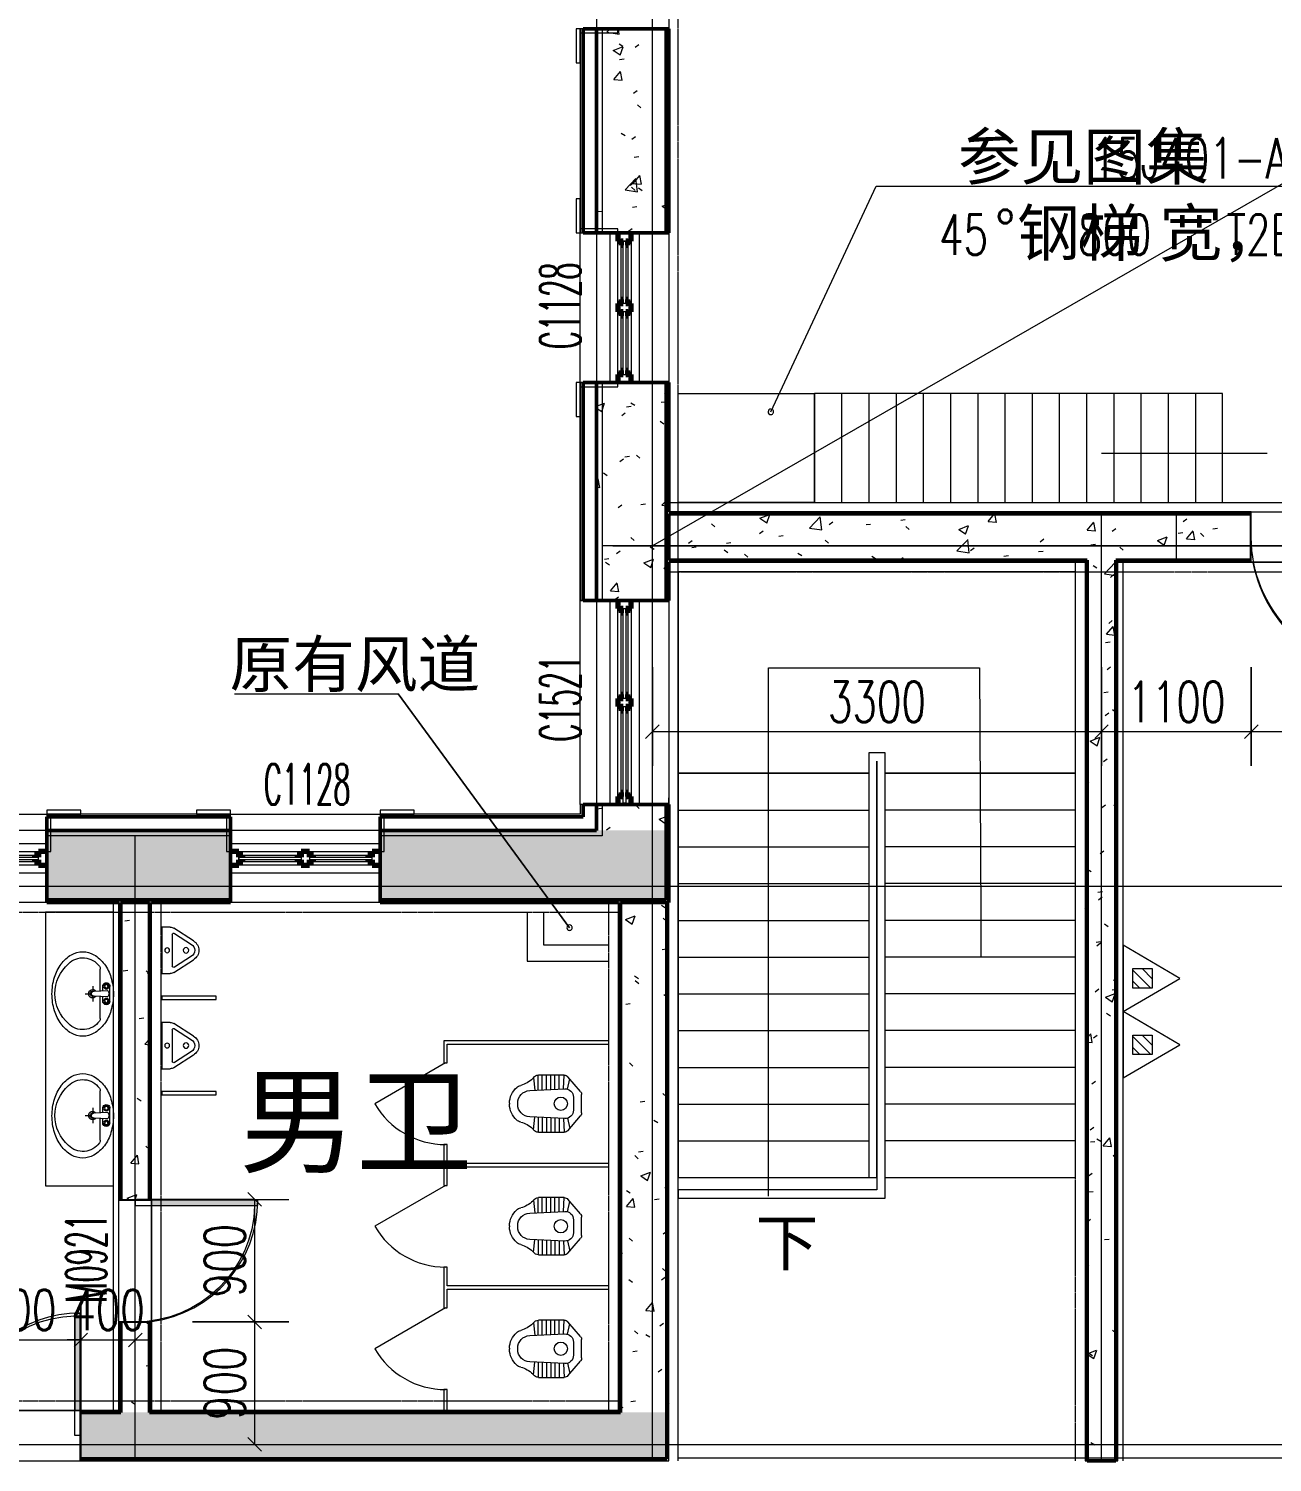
# Model space of a CAD drawing. Header units: millimetres. Extents: x -17321 to 106270, y -22341 to 35329.
# Drawn here: x 69917 to 79055, y 11169 to 21700 of the extents above; entities that cross this region are included whole.
import ezdxf

# ---------------------------------------------------------------- set-up
doc = ezdxf.new("R2010")
doc.units = ezdxf.units.MM
for name, pattern in [('IMPORT-DASHED', [7.5, 5, -2.5]), ('IMPORT-DOTE _2_', [0]), ('IMPORT-线型3', [5000, 3000, -2000]), ('轴网线', [22.24, 12.7, -3.18, 3.18, -3.18])]:
    doc.linetypes.add(name, pattern=pattern)
for name, color, linetype, lineweight in [('A-DETL-GENF', 92, 'Continuous', 9), ('A-DOOR', 31, 'Continuous', 18), ('A-FLOR', 192, 'Continuous', 9), ('A-GENM', 13, 'Continuous', 18), ('A-GLAZ', 151, 'Continuous', 18), ('A-WALL', 113, 'Continuous', 50), ('A-WALL-FNSH', 113, 'Continuous', 50), ('A-WALL-PATT', 111, 'Continuous', 50), ('DIM_LEAD', 3, 'Continuous', 9), ('DIM_SYMB', 3, 'Continuous', 9), ('DOTE', 157, 'IMPORT-DOTE _2_', 9), ('LATRINE', 6, 'Continuous', 9), ('LVTRY', 6, 'Continuous', 9), ('Pkpm_砌筑墙门_虚', 174, 'IMPORT-线型3', 9), ('Pkpm_砖墙', 6, 'Continuous', 9), ('PUB_DIM', 135, 'Continuous', 9), ('PUB_TEXT', 250, 'Continuous', 9), ('S-GRID', 1, 'Continuous', 13), ('STAIR', 33, 'Continuous', 9), ('SURFACE', 11, 'Continuous', 9), ('WALL', 250, 'Continuous', 9), ('WINDOW', 93, 'Continuous', 9), ('WINDOW_TEXT', 250, 'Continuous', 9), ('建筑布置', 127, 'Continuous', 9), ('建筑面层', 213, 'Continuous', 9), ('救生灭火器', 232, 'Continuous', 9), ('烟道', 4, 'Continuous', 9), ('记者站1205_t3_2__3F导出_dwg', 8, 'Continuous', 9)]:
    doc.layers.add(name, color=color, linetype=linetype, lineweight=lineweight)
doc.styles.add('Arial_2', font='arial.ttf', dxfattribs={"height": 629.266735})
doc.styles.add('Simplex', font='simplex_.ttf', dxfattribs={"width": 0.494118, "height": 297.5})
doc.styles.add('Simplex_2', font='simplex_.ttf', dxfattribs={"width": 0.706, "height": 297.5})
doc.styles.add('Simplex_6', font='simplex_.ttf', dxfattribs={"height": 337.588652})
doc.styles.add('Simplex_7', font='simplex_.ttf', dxfattribs={"width": 0.705882, "height": 297.5})
pattern_1 = [(0, (0, 0), (812.8, 203.2), [33.528, -576.072, 33.528, -576.072, -3251.2]), (0, (0, 0), (812.8, 203.2), [-1219.2, 33.528, -1185.672, 33.528, -576.072, -1422.4]), (0, (0, 0), (812.8, 203.2), [-3048, 33.528, -372.872, 33.528, -982.472]), (120, (304.8, 101.6), (-582.37636, 602.30545), [33.528, -576.072, 33.528, -576.072, -3251.2]), (120, (304.8, 101.6), (-582.37636, 602.30545), [-1219.2, 33.528, -1185.672, 33.528, -576.072, -1422.4]), (120, (304.8, 101.6), (-582.37636, 602.30545), [-3048, 33.528, -372.872, 33.528, -982.472]), (240, (406.4, 508), (-230.42364, -805.50545), [33.528, -576.072, 33.528, -576.072, -3251.2]), (240, (406.4, 508), (-230.42364, -805.50545), [-1219.2, 33.528, -1185.672, 33.528, -576.072, -1422.4]), (240, (406.4, 508), (-230.42364, -805.50545), [-3048, 33.528, -372.872, 33.528, -982.472])]
pattern_2 = [(50, (0, 0), (728.7365, -63.756), [76.2, -838.2]), (355, (0, 0), (-140.9716, 764.2276), [60.96, -670.56]), (100.451, (60.7, -5.3), (587.77, 700.467), [64.76, -712.36]), (46.184, (0, 203.2), (1084.316, -168.171), [114.3, -1257.3]), (96.636, (90.4, 189.2), (949.61, 989.71), [97.14, -1068.54]), (351.184, (0, 203.2), (949.62, 989.701), [91.44, -1005.84]), (21, (101.6, 152.4), (606.458, -409.0606), [76.2, -838.2]), (326, (101.6, 152.4), (247.2083, 736.753), [60.96, -670.56]), (71.451, (152.14, 118.3), (853.668, 327.6855), [64.76, -712.36]), (37.5, (0, 0), (12.3547, 338.2201), [33.528, -628.904, 33.528, -647.192, -673.1]), (37.5, (0, 0), (12.3547, 338.2201), [-1343.152, 33.528, -639.572]), (7.5, (0, 0), (267.2789, 400.7221), [33.528, -354.584, 33.528, -613.664, -256.54]), (7.5, (0, 0), (267.2789, 400.7221), [-1035.304, 33.528, -223.012]), (327.5, (-226.57, 0), (542.3633, -22.91534), [33.528, -220.472, 33.528, -758.952, -1051.56]), (327.5, (-226.57, 0), (542.3633, -22.91534), [-1046.48, 33.528, -1018.032]), (317.5, (-328.17, 0), (592.517, 101.707), [33.528, -296.672, 33.528, -492.76, -746.76]), (317.5, (-328.17, 0), (592.517, 101.707), [-856.488, 33.528, -713.232])]

# ---------------------------------------------------------------- blocks, each defined once
blk = doc.blocks.new('单扇木门 - M0921-1248984-建模-三层平面图')
at = {"layer": 'A-DOOR'}
blk.add_hatch(color=256, dxfattribs=at).paths.add_polyline_path([(450, 185), (450, 900), (410, 900), (410, 185)], flags=0)
at = {"layer": 'A-DETL-GENF'}
for p, q in [((410, 900), (410, 185)), ((450, 900), (410, 900)), ((450, 185), (450, 900))]:
    blk.add_line(p, q, dxfattribs=at)
at = {"layer": 'A-DOOR'}
for p, q in [((410, 185), (410, 900)), ((410, 900), (450, 900)), ((450, 900), (450, 185)), ((450, 185), (-450, 185)), ((-450, 185), (-450, -185)), ((-450, 185), (450, 185)), ((450, -185), (450, 185)), ((-450, -185), (450, -185)), ((-450, -185), (450, -185))]:
    blk.add_line(p, q, dxfattribs=at)
at = {"layer": 'A-DOOR', "lineweight": 9}
blk.add_arc((450, 0), 900, 90, 168.1069, dxfattribs=at)
blk = doc.blocks.new('单扇木门 - M0921-1248688-建模-三层平面图')
at = {"layer": 'A-DOOR'}
blk.add_hatch(color=256, dxfattribs=at).paths.add_polyline_path([(450, -900), (450, -120), (410, -120), (410, -900)], flags=0)
at = {"layer": 'A-DETL-GENF'}
for p, q in [((410, -120), (410, -900)), ((450, -900), (450, -120)), ((410, -900), (450, -900))]:
    blk.add_line(p, q, dxfattribs=at)
at = {"layer": 'A-DOOR'}
for p, q in [((-450, 120), (450, 120)), ((-450, -120), (-450, 120)), ((-450, 120), (450, 120)), ((450, 120), (450, -120)), ((450, -120), (-450, -120)), ((-450, -120), (450, -120)), ((410, -120), (410, -900)), ((450, -900), (450, -120)), ((410, -900), (450, -900))]:
    blk.add_line(p, q, dxfattribs=at)
at = {"layer": 'A-DOOR', "lineweight": 9}
blk.add_arc((450, 0), 900, 187.6655, 270, dxfattribs=at)
blk = doc.blocks.new('单扇木门 - M1021-1247702-建模-三层平面图')
at = {"layer": 'A-DOOR'}
blk.add_hatch(color=256, dxfattribs=at).paths.add_polyline_path([(500, -185), (460, -185), (460, -1000), (500, -1000)], flags=0)
at = {"layer": 'A-DETL-GENF'}
for p, q in [((460, -185), (460, -1000)), ((500, -1000), (500, -185)), ((460, -1000), (500, -1000))]:
    blk.add_line(p, q, dxfattribs=at)
at = {"layer": 'A-DOOR'}
for p, q in [((-500, 185), (500, 185)), ((-500, -185), (-500, 185)), ((-500, 185), (500, 185)), ((500, 185), (500, -185)), ((500, -185), (-500, -185)), ((-500, -185), (500, -185)), ((460, -185), (460, -1000)), ((500, -1000), (500, -185)), ((460, -1000), (500, -1000))]:
    blk.add_line(p, q, dxfattribs=at)
at = {"layer": 'A-DOOR', "lineweight": 9}
blk.add_arc((500, 0), 1000, 190.6845, 270, dxfattribs=at)
blk = doc.blocks.new('C1128 - C1128-1314676-建模-三层平面图')
at = {"layer": 'A-GLAZ', "lineweight": 70}
for p, q in [((-490, 50), (-550, 50)), ((-490, 10), (-490, 50)), ((-460, 25), (-490, 25)), ((-490, 25), (-490, 10)), ((-460, 10), (-460, 25)), ((-30, 25), (-60, 25)), ((-60, 25), (-60, 10)), ((30, 50), (-30, 50)), ((-30, 50), (-30, 10)), ((-30, 10), (-30, 25)), ((30, 10), (30, 50)), ((60, 25), (30, 25)), ((30, 25), (30, 10)), ((60, 10), (60, 25)), ((490, 25), (460, 25)), ((460, 25), (460, 10)), ((550, 50), (490, 50)), ((490, 50), (490, 10)), ((490, 10), (490, 25)), ((-550, -50), (-490, -50)), ((-490, -50), (-490, -10)), ((-490, -10), (-490, -25)), ((-490, -25), (-460, -25)), ((-460, -25), (-460, -10)), ((-60, -10), (-60, -25)), ((-60, -25), (-30, -25)), ((-30, -10), (-30, -50)), ((-30, -25), (-30, -10)), ((-30, -50), (30, -50)), ((30, -50), (30, -10)), ((30, -10), (30, -25)), ((30, -25), (60, -25)), ((60, -25), (60, -10)), ((460, -10), (460, -25)), ((460, -25), (490, -25)), ((490, -10), (490, -50)), ((490, -25), (490, -10)), ((490, -50), (550, -50))]:
    blk.add_line(p, q, dxfattribs=at)
at = {"layer": 'A-GLAZ'}
for p, q in [((-490, 50), (-30, 50)), ((-490, 10), (-490, -10)), ((-490, 10), (-30, 10)), ((-490, 10), (-490, -10)), ((-460, 25), (-60, 25)), ((-30, -10), (-30, 10)), ((30, 50), (490, 50)), ((30, 10), (490, 10)), ((30, -10), (30, 10)), ((60, 25), (460, 25)), ((490, -10), (490, 10)), ((490, 10), (490, -10)), ((-30, -10), (-490, -10)), ((-30, -50), (-490, -50)), ((-60, -25), (-460, -25)), ((490, -10), (30, -10)), ((490, -50), (30, -50)), ((460, -25), (60, -25))]:
    blk.add_line(p, q, dxfattribs=at)
blk = doc.blocks.new('C1521 - C1521-1306403-建模-三层平面图')
at = {"layer": 'A-GLAZ', "lineweight": 70}
for p, q in [((-690, 50), (-750, 50)), ((-690, 10), (-690, 50)), ((-660, 25), (-690, 25)), ((-690, 25), (-690, 10)), ((-660, 10), (-660, 25)), ((-30, 25), (-60, 25)), ((-60, 25), (-60, 10)), ((30, 50), (-30, 50)), ((-30, 50), (-30, 10)), ((-30, 10), (-30, 25)), ((30, 10), (30, 50)), ((60, 25), (30, 25)), ((30, 25), (30, 10)), ((60, 10), (60, 25)), ((690, 25), (660, 25)), ((660, 25), (660, 10)), ((750, 50), (690, 50)), ((690, 50), (690, 10)), ((690, 10), (690, 25)), ((-750, -50), (-690, -50)), ((-690, -50), (-690, -10)), ((-690, -10), (-690, -25)), ((-690, -25), (-660, -25)), ((-660, -25), (-660, -10)), ((-60, -10), (-60, -25)), ((-60, -25), (-30, -25)), ((-30, -10), (-30, -50)), ((-30, -25), (-30, -10)), ((-30, -50), (30, -50)), ((30, -50), (30, -10)), ((30, -10), (30, -25)), ((30, -25), (60, -25)), ((60, -25), (60, -10)), ((660, -10), (660, -25)), ((660, -25), (690, -25)), ((690, -10), (690, -50)), ((690, -25), (690, -10)), ((690, -50), (750, -50))]:
    blk.add_line(p, q, dxfattribs=at)
at = {"layer": 'A-GLAZ'}
for p, q in [((-690, 50), (-30, 50)), ((-690, 10), (-30, 10)), ((-690, -10), (-690, 10)), ((-660, 25), (-60, 25)), ((-30, 10), (-30, -10)), ((30, 50), (690, 50)), ((30, 10), (740, 10)), ((30, -10), (30, 10)), ((60, 25), (660, 25)), ((740, 10), (740, -10)), ((-30, -10), (-690, -10)), ((-30, -50), (-690, -50)), ((-60, -25), (-660, -25)), ((740, -10), (30, -10)), ((690, -50), (30, -50)), ((660, -25), (60, -25))]:
    blk.add_line(p, q, dxfattribs=at)
blk = doc.blocks.new('窗套 - 窗套-1435561-建模-三层平面图')
at = {"layer": 'A-GENM'}
for p, q in [((-550, 30), (-800, 30)), ((-800, 30), (-800, 0)), ((-800, 0), (-550, 0)), ((-550, 0), (-580, 0)), ((-580, 0), (-580, -275)), ((-550, 0), (-550, 30)), ((-550, -275), (-550, 0)), ((800, 30), (550, 30)), ((550, 30), (550, 0)), ((580, 0), (550, 0)), ((550, 0), (550, -275)), ((580, -275), (580, 0)), ((800, 0), (800, 30)), ((550, 0), (800, 0)), ((-580, -275), (-550, -275)), ((550, -275), (580, -275))]:
    blk.add_line(p, q, dxfattribs=at)
blk = doc.blocks.new('记者站1205_t3_2__3F导出_dwg__ArchTick-1307848-建模-三层平面图')
at = {"layer": 'WINDOW'}
blk.add_line((-0.5, -0.5), (0.5, 0.5), dxfattribs=at)
blk = doc.blocks.new('记者站1205_t3_2__3F导出_dwg__ArchTick-1307847-建模-三层平面图')
at = {"layer": 'PUB_DIM'}
blk.add_line((-0.5, -0.5), (0.5, 0.5), dxfattribs=at)
blk = doc.blocks.new('记者站1205_t3_2__3F导出_dwg_$TCHSYS$WIN2D-1307860-建模-三层平面图')
at = {"layer": 'WINDOW'}
for p, q in [((2643173, 449564), (2643173, 448064)), ((2643390, 449564), (2643390, 448064))]:
    blk.add_line(p, q, dxfattribs=at)
at = {"layer": 'WINDOW', "flags": 128}
blk.add_lwpolyline([(2642957, 449564), (2643607, 449564), (2643607, 448064), (2642957, 448064)], close=True, dxfattribs=at)
blk = doc.blocks.new('记者站1205_t3_2__3F导出_dwg_$TCHSYS$WIN2D-1307889-建模-三层平面图')
at = {"layer": 'WINDOW'}
for p, q in [((2643173, 452264), (2643173, 451164)), ((2643390, 452264), (2643390, 451164))]:
    blk.add_line(p, q, dxfattribs=at)
at = {"layer": 'WINDOW', "flags": 128}
blk.add_lwpolyline([(2642957, 452264), (2643607, 452264), (2643607, 451164), (2642957, 451164)], close=True, dxfattribs=at)
blk = doc.blocks.new('记者站1205_t3_2__3F导出_dwg_$DorLib2D$00000001-1307850-建模-三层平面图')
at = {"layer": 'WINDOW', "flags": 128}
blk.add_lwpolyline([(0.5, 0.975), (0.5, 0), (0.45, 0), (0.45, 0.975)], close=True, dxfattribs=at)
at = {"layer": 'WINDOW'}
blk.add_arc((0.475, 0), 0.975, 91.4693, 180, dxfattribs=at)
blk = doc.blocks.new('记者站1205_t3_2__3F导出_dwg_$TCHSYS$WIN2D-1307932-建模-三层平面图')
at = {"layer": 'WINDOW'}
for p, q in [((2641487, 447777), (2640387, 447777)), ((2641487, 447561), (2640387, 447561))]:
    blk.add_line(p, q, dxfattribs=at)
at = {"layer": 'WINDOW', "flags": 128}
blk.add_lwpolyline([(2641487, 447994), (2641487, 447344), (2640387, 447344), (2640387, 447994)], close=True, dxfattribs=at)
blk = doc.blocks.new('记者站1205_t3_2__3F导出_dwg_$DorLib2D$00000001-1307921-建模-三层平面图')
at = {"layer": 'WINDOW', "flags": 128}
blk.add_lwpolyline([(0.5, 0.975), (0.5, 0), (0.45, 0), (0.45, 0.975)], close=True, dxfattribs=at)
at = {"layer": 'WINDOW'}
blk.add_arc((0.475, 0), 0.975, 91.4693, 180, dxfattribs=at)
blk = doc.blocks.new('记者站1205_t3_2__3F导出_dwg_$TCHSYS$WIN2D-1307933-建模-三层平面图')
at = {"layer": 'WINDOW'}
for p, q in [((2639037, 447777), (2637937, 447777)), ((2639037, 447561), (2637937, 447561))]:
    blk.add_line(p, q, dxfattribs=at)
at = {"layer": 'WINDOW', "flags": 128}
blk.add_lwpolyline([(2639037, 447994), (2639037, 447344), (2637937, 447344), (2637937, 447994)], close=True, dxfattribs=at)
blk = doc.blocks.new('记者站1205_t3_2__3F导出_dwg_$TCHSYS$APDOOR2D-1307855-建模-三层平面图')
at = {"layer": 'LATRINE'}
blk.add_line((0.5, 0), (0, 0.866), dxfattribs=at)
blk.add_arc((0.5, 0), 1, 120, 180, dxfattribs=at)
blk = doc.blocks.new('记者站1205_t3_2__3F导出_dwg_df4bv-1307957-建模-三层平面图')
at = {"layer": 'DOTE', "linetype": 'Continuous'}
for p, q in [((2041577, 76934), (2041577, 83904)), ((2044297, 83654), (2037907, 83654)), ((2034477, 76934), (2034477, 81524))]:
    blk.add_line(p, q, dxfattribs=at)
at = {"layer": 'Pkpm_砌筑墙门_虚'}
for p, q in [((2042127, 83904), (2043627, 83904)), ((2042127, 83534), (2043627, 83534)), ((2034357, 77954), (2034357, 78954)), ((2034597, 77954), (2034597, 78954))]:
    blk.add_line(p, q, dxfattribs=at)
at = {"layer": 'Pkpm_砖墙'}
for p, q in [((2034357, 78954), (2034357, 81034)), ((2034597, 78954), (2034597, 81034))]:
    blk.add_line(p, q, dxfattribs=at)
at = {"layer": 'Pkpm_砖墙', "flags": 128}
for points in [[(2038397, 83534), (2041457, 83534), (2041457, 76934), (2041697, 76934), (2041697, 83534), (2042127, 83534), (2042127, 83904), (2041577, 83904), (2038397, 83904)], [(2034077, 76934), (2034477, 76934), (2038397, 76934), (2038397, 81154), (2038397, 81804)], [(2034077, 77304), (2034357, 77304), (2034357, 77954), (2034597, 77954), (2034597, 77304), (2038027, 77304), (2038027, 81034)]]:
    blk.add_lwpolyline(points, dxfattribs=at)
at = {"layer": '烟道', "color": 2, "linetype": 'IMPORT-DASHED'}
for p, q in [((2038467, 76934), (2038467, 92254)), ((2038397, 83974), (2043927, 83974)), ((2041387, 76934), (2041387, 83534)), ((2038397, 83464), (2043927, 83464)), ((2034667, 77304), (2034667, 81034)), ((2037957, 77304), (2037957, 81034)), ((2014697, 80964), (2038027, 80964)), ((2014697, 77374), (2038027, 77374))]:
    blk.add_line(p, q, dxfattribs=at)
at = {"layer": '烟道', "color": 2}
for p, q in [((2041737, 76934), (2041737, 83534)), ((2034317, 77304), (2034317, 81034))]:
    blk.add_line(p, q, dxfattribs=at)
at = {"layer": '烟道', "color": 2, "flags": 128}
blk.add_lwpolyline([(2006477, 85464), (2000567, 85464), (2000567, 81564), (1977687, 81564), (1977687, 92784), (1963367, 92784), (1963367, 67344), (2000567, 67344), (2000567, 65344), (2014987, 65344), (2014987, 67344), (2052187, 67344), (2052187, 92784), (2037867, 92784), (2037867, 81564), (2014987, 81564), (2014987, 85464), (2009077, 85464)], dxfattribs=at)
blk = doc.blocks.new('记者站1205_t3_2__3F导出_dwg_czxcxc-1307950-建模-三层平面图')
at = {"layer": '救生灭火器'}
h = blk.add_hatch(dxfattribs=at)
h.set_pattern_fill('FP_7', color=256, style=0, pattern_type=2)
h.set_pattern_definition([(315, (-27174.362, 19832.806), (-21.04774, -21.04774), [])])
h.paths.add_polyline_path([(-91, -37.5), (-91, -112.5), (-166, -112.5), (-166, -37.5)], flags=0)
h = blk.add_hatch(dxfattribs=at)
h.set_pattern_fill('FP_6', color=256, style=0, pattern_type=2)
h.set_pattern_definition([(315, (-26917.333, 19832.806), (-21.04774, -21.04774), [])])
h.paths.add_polyline_path([(91, -37.5), (166, -37.5), (166, -112.5), (91, -112.5)], flags=0)
at = {"layer": '救生灭火器', "flags": 128}
for points in [[(0, 0), (-128.5, -219.5), (-257, 0)], [(257, 0), (128.5, -219.5), (0, 0)], [(-166, -112.5), (-91, -112.5), (-91, -37.5), (-166, -37.5)], [(91, -112.5), (166, -112.5), (166, -37.5), (91, -37.5)]]:
    blk.add_lwpolyline(points, close=True, dxfattribs=at)
blk = doc.blocks.new('记者站1205_t3_2__3F导出_dwg_$lvtry$00000174-1307958-建模-三层平面图')
at = {"layer": 'LVTRY'}
for p, q in [((-179, -96), (-17, -96)), ((-52, -25), (56, -25)), ((-52, -78), (-20, -78)), ((-22, -44), (-17, -142)), ((21, -142), (26, -44)), ((21, -96), (183, -96)), ((24, -78), (56, -78)), ((-14, -152), (-54, -152)), ((2, -208), (2, -161)), ((58, -152), (18, -152))]:
    blk.add_line(p, q, dxfattribs=at)
for centre, radius in [((-52, -52), 19.4), ((-52, -52), 12.6), ((56, -52), 19.4), ((56, -52), 12.6)]:
    blk.add_circle(centre, radius, dxfattribs=at)
for centre, radius, start, end in [((-75, -265), 246, 125.9862, 150.2994), ((-114, -224), 148, 125.2171, 225.4044), ((-30, -327), 323, 106.7409, 125.9862), ((-179, -131), 35.1, 90, 125.2171), ((0, -426), 426, 90, 106.7409), ((-52, -52), 26.5, 90, 270), ((2, -62), 29.9, 37.4402, 142.5598), ((0, -426), 426, 73.2591, 90), ((56, -52), 26.5, 270, 90), ((30, -327), 323, 54.0138, 73.2591), ((183, -131), 35.1, 54.7829, 90), ((118, -224), 148, 314.5956, 54.7829), ((75, -265), 246, 29.7006, 54.0138), ((-144, -225), 166, 150.2994, 180), ((2, -152), 30.9, 129.8713, 50.1287), ((2, -142), 19.1, 180, 360), ((2, -152), 19.3, 163.9274, 16.0726), ((144, -225), 166, 0, 29.7006), ((-144, -225), 166, 180, 209.7006), ((-75, -186), 246, 209.7006, 234.0138), ((75, -186), 246, 305.9862, 330.2994), ((144, -225), 166, 330.2994, 360), ((-30, -123), 323, 234.0138, 253.2591), ((6, -130), 300, 221.743, 269.243), ((-2, -130), 300, 270.757, 318.257), ((30, -123), 323, 286.7409, 305.9862), ((0, -25), 426, 253.2591, 270), ((0, -25), 426, 270, 286.7409)]:
    blk.add_arc(centre, radius, start, end, dxfattribs=at)
blk = doc.blocks.new('记者站1205_t3_2__3F导出_dwg_$lvtry$00000220-1307959-建模-三层平面图')
at = {"layer": 'LVTRY'}
for p, q in [((-69, -231), (-162, -88)), ((-124, -91), (-43, -216)), ((-116, -76), (116, -76)), ((43, -216), (124, -91)), ((162, -88), (69, -231))]:
    blk.add_line(p, q, dxfattribs=at)
at = {"layer": 'LVTRY', "flags": 128}
blk.add_lwpolyline([(-170, -61), (-170, 0), (170, 0), (170, -61)], dxfattribs=at)
at = {"layer": 'LVTRY'}
for centre, radius in [((0, -38), 17.7), ((0, -177), 20)]:
    blk.add_circle(centre, radius, dxfattribs=at)
for centre, radius, start, end in [((-120, -61), 50, 180, 213.0863), ((-116, -86), 10, 90, 213.0863), ((116, -86), 10, 326.9137, 90), ((120, -61), 50, 326.9137, 0), ((0, -191), 80, 210, 330), ((0, -191), 50, 210, 330)]:
    blk.add_arc(centre, radius, start, end, dxfattribs=at)
blk = doc.blocks.new('记者站1205_t3_2__3F导出_dwg_$lvtry$00000203-1307962-建模-三层平面图')
at = {"layer": 'LVTRY'}
for p, q in [((-198, -101), (-90, -9)), ((-106, -103), (-182, -88)), ((-67, 0), (67, 0)), ((48, -60), (-48, -60)), ((90, -9), (198, -101)), ((106, -103), (182, -88)), ((-210, -318), (-210, -128)), ((-109, -134), (-210, -128)), ((-107, -166), (-210, -166)), ((-106, -197), (-210, -197)), ((-109, -124), (-97, -382)), ((97, -382), (109, -124)), ((106, -197), (210, -197)), ((107, -166), (210, -166)), ((109, -134), (210, -128)), ((210, -128), (210, -318)), ((-104, -227), (-210, -227)), ((-103, -258), (-210, -258)), ((-101, -289), (-210, -289)), ((101, -289), (210, -289)), ((103, -258), (210, -258)), ((104, -227), (210, -227)), ((-100, -320), (-210, -320)), ((-191, -354), (-99, -345)), ((191, -354), (99, -345)), ((100, -320), (210, -320)), ((-4, -470), (4, -470)), ((4, -530), (-4, -530))]:
    blk.add_line(p, q, dxfattribs=at)
for centre, radius, start, end in [((-174, -128), 35.9, 130.7002, 180), ((-48, -121), 61, 90, 182.693), ((-67, -36), 35.9, 90, 130.7002), ((0, -153), 48.6, 360, 180), ((48, -121), 61, 357.307, 90), ((67, -36), 35.9, 49.2998, 90), ((174, -128), 35.9, 0, 49.2998), ((0, -153), 48.6, 180, 360), ((-166, -318), 43.9, 180, 235.8855), ((-215, -391), 43.9, 45.2192, 55.8855), ((-315, -491), 185, 13.4062, 45.2192), ((-4, -377), 92.8, 182.693, 270), ((4, -377), 92.8, 270, 357.307), ((315, -491), 185, 134.7808, 166.5938), ((215, -391), 43.9, 124.1145, 134.7808), ((166, -318), 43.9, 304.1145, 0), ((-68, -432), 68.7, 193.4062, 220.7841), ((-4, -377), 153, 220.7841, 270), ((4, -377), 153, 270, 319.2159), ((68, -432), 68.7, 319.2159, 346.5938)]:
    blk.add_arc(centre, radius, start, end, dxfattribs=at)
blk = doc.blocks.new('记者站1205_t3_2__3F导出_dwg-1307846-建模-三层平面图')
at = {"layer": 'DIM_LEAD', "flags": 128}
for points in [[(2644357, 450949), (2645131, 452606), (2648615, 452606)], [(2640417, 448878), (2641619, 448878), (2642878, 447160), (2641619, 448878)]]:
    blk.add_lwpolyline(points, dxfattribs=at)
at = {"layer": 'DIM_LEAD'}
for centre, start, end in [((2644357, 450949), 64.9797, 244.9797), ((2644357, 450949), 244.9797, 64.9797), ((2642878, 447160), 45, 225), ((2642878, 447160), 225, 45)]:
    blk.add_arc(centre, 20, start, end, dxfattribs=at)
at = {"layer": 'DIM_SYMB', "flags": 128}
for points in [[(2648003, 450644), (2647088, 450644), (2646788, 450644)], [(2644341, 445189), (2644341, 449069), (2645890, 449069), (2645899, 447244), (2645901, 446944)]]:
    blk.add_lwpolyline(points, dxfattribs=at)
at = {"layer": 'DOTE', "linetype": 'Continuous'}
for p, q in [((2643487, 443264), (2643487, 460054)), ((2643197, 449964), (2649507, 449964)), ((2567617, 447464), (2658357, 447464)), ((2567617, 443364), (2658357, 443364))]:
    blk.add_line(p, q, dxfattribs=at)
at = {"layer": 'LATRINE', "flags": 128}
for points in [[(2640282, 446632), (2640282, 446657), (2639882, 446657), (2639882, 446632)], [(2641979, 446304), (2643167, 446304), (2643167, 446329), (2641954, 446329), (2641954, 446167), (2641979, 446167)], [(2640282, 445932), (2640282, 445957), (2639882, 445957), (2639882, 445932)], [(2641954, 444517), (2641954, 444367), (2641979, 444367), (2641979, 444504), (2643167, 444504), (2643167, 444529), (2641979, 444529), (2641979, 444667), (2641954, 444667)], [(2641979, 443617), (2641979, 443767), (2641954, 443767), (2641954, 443617)]]:
    blk.add_lwpolyline(points, close=True, dxfattribs=at)
for points in [[(2641979, 445404), (2643167, 445404), (2643167, 445429), (2641979, 445429), (2641979, 445567), (2641954, 445567), (2641954, 445417)], [(2641954, 445417), (2641954, 445267), (2641979, 445267), (2641979, 445404)]]:
    blk.add_lwpolyline(points, dxfattribs=at)
at = {"layer": 'LVTRY', "flags": 128}
blk.add_lwpolyline([(2639527, 447274), (2639027, 447274), (2639027, 445264), (2639527, 445264)], close=True, dxfattribs=at)
at = {"layer": 'PUB_DIM'}
for p, q in [((2643487, 449075), (2643487, 448350)), ((2639687, 443914), (2639687, 444382))]:
    blk.add_line(p, q, dxfattribs=at)
at = {"layer": 'PUB_DIM', "flags": 128}
for points in [[(2646787, 448350), (2646787, 449075)], [(2647887, 448350), (2647887, 449075)], [(2639287, 444382), (2639287, 443914)]]:
    blk.add_lwpolyline(points, close=True, dxfattribs=at)
for points in [[(2643487, 448600), (2646787, 448600), (2647887, 448600), (2648887, 448600), (2648787, 448600)], [(2638387, 444132), (2639287, 444132), (2639187, 444132)], [(2639287, 444132), (2639687, 444132), (2639787, 444132)]]:
    blk.add_lwpolyline(points, dxfattribs=at)
at = {"layer": 'STAIR'}
for p, q in [((2643677, 448024), (2645076, 448024)), ((2646595, 448024), (2645196, 448024)), ((2643677, 447754), (2645076, 447754)), ((2646595, 447754), (2645196, 447754)), ((2643677, 447484), (2645076, 447484)), ((2646595, 447484), (2645196, 447484)), ((2643677, 447214), (2645076, 447214)), ((2646595, 447214), (2645196, 447214)), ((2643677, 446944), (2645076, 446944)), ((2646595, 446944), (2645196, 446944)), ((2643677, 446674), (2645076, 446674)), ((2646595, 446674), (2645196, 446674)), ((2643677, 446404), (2645076, 446404)), ((2646595, 446404), (2645196, 446404)), ((2643677, 446134), (2645076, 446134)), ((2646595, 446134), (2645196, 446134)), ((2643677, 445864), (2645076, 445864)), ((2646595, 445864), (2645196, 445864)), ((2643677, 445594), (2645076, 445594)), ((2646595, 445594), (2645196, 445594))]:
    blk.add_line(p, q, dxfattribs=at)
at = {"layer": 'STAIR', "flags": 128}
blk.add_lwpolyline([(2645196, 445324), (2646595, 445324), (2646595, 448294), (2645196, 448294), (2646595, 448294), (2646595, 449774), (2643677, 449774), (2643677, 448294), (2645076, 448294), (2643677, 448294), (2643677, 445324), (2645076, 445324), (2645136, 445324), (2645136, 447947), (2645136, 448294), (2645136, 447947), (2645136, 445324), (2645136, 448384), (2645136, 445234), (2643677, 445234), (2643677, 445174), (2645196, 445174), (2645196, 448444), (2645076, 448444), (2645076, 445324), (2645136, 445324)], dxfattribs=at)
at = {"layer": 'SURFACE', "flags": 128}
for points in [[(2643117, 453764), (2642957, 453764), (2642957, 452264), (2643117, 452264)], [(2643117, 449564), (2642957, 449564), (2642957, 449964), (2642957, 451164), (2643117, 451164)], [(2643117, 448064), (2642957, 448064), (2642957, 447994), (2641487, 447994), (2641487, 447834)], [(2640387, 447834), (2640387, 447994), (2639687, 447994), (2639037, 447994), (2639037, 447834)]]:
    blk.add_lwpolyline(points, dxfattribs=at)
at = {"layer": 'WALL'}
blk.add_line((2665601, 462677), (2643487, 449964), dxfattribs=at)
at = {"layer": 'WALL', "flags": 128}
for points in [[(2643607, 452264), (2643607, 453764), (2643117, 453764), (2643117, 452264)], [(2646667, 443244), (2646907, 443244), (2646907, 449844), (2647887, 449844), (2647887, 450214), (2646785, 450214), (2643607, 450214), (2643607, 451164), (2643117, 451164), (2643117, 449964), (2643117, 449564), (2643607, 449564), (2643607, 449844), (2646667, 449844)], [(2643677, 450284), (2649577, 450284), (2649577, 443264), (2643677, 443264)], [(2643237, 447344), (2643237, 443614), (2639807, 443614), (2639807, 444264), (2639567, 444264), (2639567, 443614), (2639287, 443614), (2639287, 443244), (2639687, 443244), (2643607, 443244), (2643607, 447464), (2643607, 448064), (2643117, 448064), (2643117, 447834), (2641487, 447834), (2641487, 447344)], [(2639567, 447344), (2639567, 445164), (2639807, 445164), (2639807, 447344), (2640387, 447344), (2640387, 447834), (2639687, 447834), (2639037, 447834), (2639037, 447344)]]:
    blk.add_lwpolyline(points, close=True, dxfattribs=at)
at = {"layer": 'WINDOW'}
for p, q in [((2640107, 445164), (2640815, 445164)), ((2640107, 443364), (2640815, 443364))]:
    blk.add_line(p, q, dxfattribs=at)
at = {"layer": 'WINDOW', "flags": 128}
blk.add_lwpolyline([(2640565, 443364), (2640565, 444264), (2640565, 445164)], dxfattribs=at)
blk.add_lwpolyline([(2640815, 444264), (2640107, 444264)], close=True, dxfattribs=at)
at = {"layer": '建筑布置', "color": 3, "flags": 128}
for points in [[(2642567, 447274), (2642567, 446914), (2643167, 446914)], [(2642687, 447274), (2642687, 447034), (2643167, 447034)]]:
    blk.add_lwpolyline(points, dxfattribs=at)
at = {"layer": '建筑面层'}
for p, q in [((2644877, 451084), (2644877, 450284)), ((2645077, 451084), (2645077, 450284)), ((2645277, 451084), (2645277, 450284)), ((2645477, 451084), (2645477, 450284)), ((2645677, 451084), (2645677, 450284)), ((2645877, 451084), (2645877, 450284)), ((2646077, 451084), (2646077, 450284)), ((2646277, 451084), (2646277, 450284)), ((2646477, 451084), (2646477, 450284)), ((2646677, 451084), (2646677, 450284)), ((2646877, 451084), (2646877, 450284)), ((2647077, 451084), (2647077, 450284)), ((2647277, 451084), (2647277, 450284)), ((2647477, 451084), (2647477, 450284))]:
    blk.add_line(p, q, dxfattribs=at)
at = {"layer": '建筑面层', "flags": 128}
blk.add_lwpolyline([(2644677, 450284), (2643677, 450284), (2643677, 451084), (2644677, 451084), (2644677, 450284), (2644677, 451084)], dxfattribs=at)
blk.add_lwpolyline([(2647677, 451084), (2644677, 451084), (2644677, 450284), (2647677, 450284)], close=True, dxfattribs=at)
for name, p in [('记者站1205_t3_2__3F导出_dwg_df4bv-1307957-建模-三层平面图', (605210, 366310)), ('记者站1205_t3_2__3F导出_dwg_$TCHSYS$WIN2D-1307889-建模-三层平面图', (0, 0)), ('记者站1205_t3_2__3F导出_dwg_$TCHSYS$WIN2D-1307860-建模-三层平面图', (0, 0)), ('记者站1205_t3_2__3F导出_dwg_$TCHSYS$WIN2D-1307933-建模-三层平面图', (0, 0)), ('记者站1205_t3_2__3F导出_dwg_$TCHSYS$WIN2D-1307932-建模-三层平面图', (0, 0))]:
    blk.add_blockref(name, p)
at = {"extrusion": (0, 0, -1)}
for name, p, xscale, yscale, zscale, rotation in [('记者站1205_t3_2__3F导出_dwg_$DorLib2D$00000001-1307850-建模-三层平面图', (-2648387, 450029), 1000, 1000, -1000, 180), ('记者站1205_t3_2__3F导出_dwg_czxcxc-1307950-建模-三层平面图', (-2646946, 446544), 1.8984375, 1.8984375, -1.8984375, 270), ('记者站1205_t3_2__3F导出_dwg_$DorLib2D$00000001-1307850-建模-三层平面图', (-2639687, 444714), 900, 900, 900, 90.00000000000003)]:
    blk.add_blockref(name, p, dxfattribs=dict(at, xscale=xscale, yscale=yscale, zscale=zscale, rotation=rotation))
for name, p, xscale, yscale, zscale, rotation in [('记者站1205_t3_2__3F导出_dwg__ArchTick-1307847-建模-三层平面图', (2643487, 448600), 100, 100, 100, 180), ('记者站1205_t3_2__3F导出_dwg__ArchTick-1307847-建模-三层平面图', (2646787, 448600), 100, 100, 100, 180), ('记者站1205_t3_2__3F导出_dwg__ArchTick-1307847-建模-三层平面图', (2647887, 448600), 100, 100, 100, 180), ('记者站1205_t3_2__3F导出_dwg_$TCHSYS$APDOOR2D-1307855-建模-三层平面图', (2641967, 445867), 600, 600, 600, 90), ('记者站1205_t3_2__3F导出_dwg_$TCHSYS$APDOOR2D-1307855-建模-三层平面图', (2641967, 444967), 600, 600, 600, 90), ('记者站1205_t3_2__3F导出_dwg__ArchTick-1307848-建模-三层平面图', (2640565, 445164), 100, 100, 100, 90), ('记者站1205_t3_2__3F导出_dwg__ArchTick-1307848-建模-三层平面图', (2640565, 444264), 100, 100, 100, 90), ('记者站1205_t3_2__3F导出_dwg__ArchTick-1307848-建模-三层平面图', (2640565, 444264), 100, 100, 100, 270), ('记者站1205_t3_2__3F导出_dwg_$TCHSYS$APDOOR2D-1307855-建模-三层平面图', (2641967, 444067), 600, 600, 600, 90), ('记者站1205_t3_2__3F导出_dwg__ArchTick-1307847-建模-三层平面图', (2639687, 444132), 100, 100, 100, 180), ('记者站1205_t3_2__3F导出_dwg__ArchTick-1307848-建模-三层平面图', (2640565, 443364), 100, 100, 100, 270)]:
    blk.add_blockref(name, p, dxfattribs=dict(xscale=xscale, yscale=yscale, zscale=zscale, rotation=rotation))
for name, p, xscale, yscale, zscale in [('记者站1205_t3_2__3F导出_dwg__ArchTick-1307847-建模-三层平面图', (2646787, 448600), 100, 100, 100), ('记者站1205_t3_2__3F导出_dwg__ArchTick-1307847-建模-三层平面图', (2647887, 448600), 100, 100, 100), ('记者站1205_t3_2__3F导出_dwg_$DorLib2D$00000001-1307921-建模-三层平面图', (2638837, 443429), 900, 900, -900), ('记者站1205_t3_2__3F导出_dwg__ArchTick-1307847-建模-三层平面图', (2639287, 444132), 100, 100, 100), ('记者站1205_t3_2__3F导出_dwg__ArchTick-1307847-建模-三层平面图', (2639287, 444132), 100, 100, 100)]:
    blk.add_blockref(name, p, dxfattribs=dict(xscale=xscale, yscale=yscale, zscale=zscale))
at = {"extrusion": (0, 0, -1), "zscale": -1}
for name, p, rotation in [('记者站1205_t3_2__3F导出_dwg_$lvtry$00000220-1307959-建模-三层平面图', (-2639883, 446994), 270), ('记者站1205_t3_2__3F导出_dwg_$lvtry$00000174-1307958-建模-三层平面图', (-2639526, 446673), 89.99999999999667), ('记者站1205_t3_2__3F导出_dwg_$lvtry$00000220-1307959-建模-三层平面图', (-2639883, 446294), 270), ('记者站1205_t3_2__3F导出_dwg_$lvtry$00000174-1307958-建模-三层平面图', (-2639526, 445778), 89.99999999999667), ('记者站1205_t3_2__3F导出_dwg_$lvtry$00000203-1307962-建模-三层平面图', (-2642967, 445867), 90), ('记者站1205_t3_2__3F导出_dwg_$lvtry$00000203-1307962-建模-三层平面图', (-2642967, 444967), 90), ('记者站1205_t3_2__3F导出_dwg_$lvtry$00000203-1307962-建模-三层平面图', (-2642967, 444067), 90)]:
    blk.add_blockref(name, p, dxfattribs=dict(at, rotation=rotation))
at = {"layer": 'PUB_DIM', "color": 7, "char_height": 297.5, "attachment_point": 2, "line_spacing_factor": 1.125731, "style": 'Simplex_2'}
for s, insert, width in [('3300', (2645137, 448968), 917.9), ('1100', (2647337, 448968), 824.67), ('900', (2638837, 444501), 688.42), ('400', (2639487, 444501), 688.42)]:
    blk.add_mtext(s, dxfattribs=dict(at, insert=insert, width=width))
at = {"layer": 'PUB_TEXT', "color": 7, "attachment_point": 1, "line_spacing_factor": 1.125731}
for s, insert, char_height, width, style in [('参见图集', (2645732, 452993), 337.6, 2180.97, 'Simplex_6'), ('15J401-A22', (2646715, 452960), 297.5, 2251.71, 'Simplex_7'), ('°钢梯', (2645993, 452433), 337.6, 1562.49, 'Simplex_6'), ('宽，', (2647213, 452433), 337.6, 1090.48, 'Simplex_6'), ('45', (2645593, 452400), 297.5, 458.95, 'Simplex_7'), ('800', (2646613, 452400), 297.5, 688.42, 'Simplex_7'), ('T2E08', (2647705, 452400), 297.5, 1115.1, 'Simplex_7'), ('原有风道', (2640380, 449265), 337.6, 2180.97, 'Simplex_6'), ('\\fSimplex|b0|i0|c134|p2|;下', (2644246, 445016), 337.59, 545.24, 'Simplex_6')]:
    blk.add_mtext(s, dxfattribs=dict(at, insert=insert, char_height=char_height, width=width, style=style))
at = {"layer": 'PUB_TEXT', "color": 155, "insert": (2640451, 446054), "char_height": 629.3, "width": 2364.34, "attachment_point": 1, "line_spacing_factor": 0.941778, "style": 'Arial_2'}
blk.add_mtext('男卫', dxfattribs=at)
blk.add_mtext('男卫', dxfattribs=at)
at = {"layer": 'WINDOW', "color": 7, "char_height": 297.5, "width": 688.42, "attachment_point": 2, "rotation": 90, "line_spacing_factor": 1.125731, "style": 'Simplex_2'}
for insert in [(2640196, 444714), (2640196, 443814)]:
    blk.add_mtext('900', dxfattribs=dict(at, insert=insert))
at = {"layer": 'WINDOW_TEXT', "color": 2, "char_height": 297.5, "width": 785.23, "attachment_point": 1, "rotation": 90, "line_spacing_factor": 1.125731, "style": 'Simplex'}
for s, insert in [('C1128', (2642661, 451410)), ('C1521', (2642661, 448527))]:
    blk.add_mtext(s, dxfattribs=dict(at, insert=insert))
at = {"layer": 'WINDOW_TEXT', "color": 37, "insert": (2640632, 448362), "char_height": 297.5, "width": 785.23, "attachment_point": 1, "line_spacing_factor": 1.125731, "style": 'Simplex'}
blk.add_mtext('C1128', dxfattribs=at)
at = {"layer": 'WINDOW_TEXT', "color": 7, "insert": (2639177, 444403), "char_height": 297.5, "width": 810.33, "attachment_point": 1, "rotation": 90, "line_spacing_factor": 1.125731, "style": 'Simplex'}
blk.add_mtext('M0921', dxfattribs=at)

msp = doc.modelspace()

# ---------------------------------------------------------------- hatches: boundary and pattern name
at = {"layer": 'A-WALL-PATT', "lineweight": 9}
h = msp.add_hatch(dxfattribs=at)
h.set_pattern_fill('FP_2', color=256, style=0, pattern_type=2)
h.set_pattern_definition(pattern_2)
h.paths.add_polyline_path([(74403, 15810), (74600, 15810), (74600, 16000), (74090, 16000), (74090, 15810)], flags=0)
h.paths.add_polyline_path([(74600, 17500), (74600, 19100), (74090, 19100), (74090, 17500), (74403, 17500)], flags=0)
h.paths.add_polyline_path([(74090, 20200), (74600, 20200), (74600, 21700), (74090, 21700), (74090, 21320)], flags=0)
h.paths.add_polyline_path([(74403, 22800), (74600, 22800), (74600, 24300), (74090, 24300), (74090, 22800)], flags=0)
h.paths.add_polyline_path([(74090, 25400), (74600, 25400), (74600, 27030), (74090, 27030)], flags=0)
h = msp.add_hatch(dxfattribs=at)
h.set_pattern_fill('FP_1', color=256, style=0, pattern_type=2)
h.set_pattern_definition(pattern_1)
h.paths.add_polyline_path([(74600, 15300), (74620, 15300), (74620, 16000), (74600, 16000), (74600, 15810)], flags=0)
h.paths.add_polyline_path([(74620, 17500), (74620, 19100), (74600, 19100), (74600, 17500)], flags=0)
h.paths.add_polyline_path([(74600, 20200), (74620, 20200), (74620, 21700), (74600, 21700)], flags=0)
h.paths.add_polyline_path([(74620, 22800), (74620, 24300), (74600, 24300), (74600, 22800)], flags=0)
h.paths.add_polyline_path([(74600, 25400), (74620, 25400), (74620, 26520), (74600, 26520)], flags=0)
h = msp.add_hatch(dxfattribs=at)
h.set_pattern_fill('FP_1', color=256, style=0, pattern_type=2)
h.set_pattern_definition(pattern_1)
h.paths.add_polyline_path([(80150, 18135), (80165, 18135), (80165, 18150), (79895, 18150), (79895, 18135)], flags=0)
h.paths.add_polyline_path([(78895, 18135), (78895, 18150), (74620, 18150), (74620, 18135), (77223, 18135)], flags=0)
h = msp.add_hatch(dxfattribs=at)
h.set_pattern_fill('FP_2', color=256, style=0, pattern_type=2)
h.set_pattern_definition(pattern_2)
h.paths.add_polyline_path([(80165, 17795), (80165, 18135), (79895, 18135), (79895, 17795), (80150, 17795)], flags=0)
h.paths.add_polyline_path([(77223, 17795), (78895, 17795), (78895, 18135), (74620, 18135), (74620, 17795)], flags=0)
h = msp.add_hatch(dxfattribs=at)
h.set_pattern_fill('FP_1', color=256, style=0, pattern_type=2)
h.set_pattern_definition(pattern_1)
h.paths.add_polyline_path([(80150, 17780), (80150, 17795), (79895, 17795), (79895, 17780)], flags=0)
h.paths.add_polyline_path([(77920, 17780), (78895, 17780), (78895, 17795), (77905, 17795), (77905, 17780)], flags=0)
h.paths.add_polyline_path([(77680, 17780), (77680, 17795), (74620, 17795), (74620, 17780), (77223, 17780)], flags=0)
h = msp.add_hatch(dxfattribs=at)
h.set_pattern_fill('FP_1', color=256, style=0, pattern_type=2)
h.set_pattern_definition(pattern_1)
h.paths.add_polyline_path([(77695, 11180), (77695, 17795), (77680, 17795), (77680, 11180)], flags=0)
h = msp.add_hatch(dxfattribs=at)
h.set_pattern_fill('FP_2', color=256, style=0, pattern_type=2)
h.set_pattern_definition(pattern_2)
h.paths.add_polyline_path([(77695, 11180), (77905, 11180), (77905, 17795), (77695, 17795), (77695, 15279)], flags=0)
h = msp.add_hatch(dxfattribs=at)
h.set_pattern_fill('FP_1', color=256, style=0, pattern_type=2)
h.set_pattern_definition(pattern_1)
h.paths.add_polyline_path([(77920, 11180), (77920, 17780), (77905, 17780), (77905, 11180)], flags=0)
h = msp.add_hatch(dxfattribs=at)
h.set_pattern_fill('FP_2', color=256, style=0, pattern_type=2)
h.set_pattern_definition(pattern_2)
h.paths.add_polyline_path([(65944, 15300), (66500, 15300), (66500, 15810), (64500, 15810), (64500, 15300), (64534, 15300)], flags=0)
h.paths.add_polyline_path([(74600, 15300), (74600, 15810), (72500, 15810), (72500, 15300), (74403, 15300)], flags=0)
h.paths.add_polyline_path([(67600, 15300), (68950, 15300), (68950, 15810), (67600, 15810)], flags=0)
h.paths.add_polyline_path([(70050, 15300), (71400, 15300), (71400, 15810), (70050, 15810)], flags=0)
h.paths.add_polyline_path([(60304, 15300), (60950, 15300), (60950, 15810), (59600, 15810), (59600, 15300)], flags=0)
h.paths.add_polyline_path([(55400, 15300), (55400, 15810), (54050, 15810), (54050, 15300), (54665, 15300)], flags=0)
h.paths.add_polyline_path([(63400, 15300), (63400, 15810), (62050, 15810), (62050, 15300), (63124, 15300)], flags=0)
h.paths.add_polyline_path([(57484, 15300), (58500, 15300), (58500, 15810), (56500, 15810), (56500, 15300)], flags=0)
h.paths.add_polyline_path([(51332, 15300), (52950, 15300), (52950, 15810), (51212, 15810), (51212, 15300)], flags=0)
h = msp.add_hatch(dxfattribs=at)
h.set_pattern_fill('FP_1', color=256, style=0, pattern_type=2)
h.set_pattern_definition(pattern_1)
h.paths.add_polyline_path([(74620, 15280), (74620, 15300), (72500, 15300), (72500, 15280), (74605, 15280)], flags=0)
h.paths.add_polyline_path([(63400, 15280), (63400, 15300), (62050, 15300), (62050, 15280), (63124, 15280)], flags=0)
h.paths.add_polyline_path([(64500, 15280), (66500, 15280), (66500, 15300), (64500, 15300)], flags=0)
h.paths.add_polyline_path([(70173, 15280), (71400, 15280), (71400, 15300), (70050, 15300), (70050, 15280)], flags=0)
h.paths.add_polyline_path([(68950, 15280), (68950, 15300), (67600, 15300), (67600, 15280), (68764, 15280)], flags=0)
h.paths.add_polyline_path([(57380, 15280), (58500, 15280), (58500, 15300), (56500, 15300), (56500, 15280)], flags=0)
h.paths.add_polyline_path([(59600, 15280), (60950, 15280), (60950, 15300), (59600, 15300)], flags=0)
h.paths.add_polyline_path([(54665, 15280), (55400, 15280), (55400, 15300), (54050, 15300), (54050, 15280)], flags=0)
h.paths.add_polyline_path([(52950, 15280), (52950, 15300), (50702, 15300), (50702, 15280), (52890, 15280)], flags=0)
h = msp.add_hatch(dxfattribs=at)
h.set_pattern_fill('FP_1', color=256, style=0, pattern_type=2)
h.set_pattern_definition(pattern_1)
h.paths.add_polyline_path([(70580, 11550), (70595, 11550), (70595, 12195), (70580, 12195)], flags=0)
h.paths.add_polyline_path([(70595, 13095), (70595, 15280), (70580, 15280), (70580, 13095)], flags=0)
h = msp.add_hatch(dxfattribs=at)
h.set_pattern_fill('FP_2', color=256, style=0, pattern_type=2)
h.set_pattern_definition(pattern_2)
h.paths.add_polyline_path([(70595, 11535), (70805, 11535), (70805, 12195), (70595, 12195), (70595, 11550)], flags=0)
h.paths.add_polyline_path([(70595, 13095), (70805, 13095), (70805, 15280), (70595, 15280), (70595, 15279)], flags=0)
h = msp.add_hatch(dxfattribs=at)
h.set_pattern_fill('FP_1', color=256, style=0, pattern_type=2)
h.set_pattern_definition(pattern_1)
h.paths.add_polyline_path([(70805, 11550), (70820, 11550), (70820, 12195), (70805, 12195)], flags=0)
h.paths.add_polyline_path([(70805, 13095), (70820, 13095), (70820, 15280), (70805, 15280), (70805, 15279)], flags=0)
h = msp.add_hatch(dxfattribs=at)
h.set_pattern_fill('FP_1', color=256, style=0, pattern_type=2)
h.set_pattern_definition(pattern_1)
h.paths.add_polyline_path([(74265, 11550), (74265, 15280), (74250, 15280), (74250, 11550)], flags=0)
h = msp.add_hatch(dxfattribs=at)
h.set_pattern_fill('FP_2', color=256, style=0, pattern_type=2)
h.set_pattern_definition(pattern_2)
h.paths.add_polyline_path([(74605, 11535), (74605, 15280), (74265, 15280), (74265, 11535)], flags=0)
h = msp.add_hatch(dxfattribs=at)
h.set_pattern_fill('FP_1', color=256, style=0, pattern_type=2)
h.set_pattern_definition(pattern_1)
h.paths.add_polyline_path([(74605, 11195), (74620, 11195), (74620, 15280), (74605, 15280), (74605, 11535)], flags=0)
h = msp.add_hatch(dxfattribs=at)
h.set_pattern_fill('FP_2', color=256, style=0, pattern_type=2)
h.set_pattern_definition(pattern_2)
h.paths.add_polyline_path([(68764, 11195), (69395, 11195), (69395, 11535), (64700, 11535), (64700, 11195), (65944, 11195)], flags=0)
h.paths.add_polyline_path([(70295, 11195), (74605, 11195), (74605, 11535), (70295, 11535)], flags=0)
h.paths.add_polyline_path([(60750, 11195), (60750, 11535), (59405, 11535), (59405, 11195), (60304, 11195)], flags=0)
h.paths.add_polyline_path([(62250, 11195), (63600, 11195), (63600, 11535), (62250, 11535), (62250, 11365)], flags=0)
h.paths.add_polyline_path([(57195, 11195), (58305, 11195), (58305, 11535), (57195, 11535)], flags=0)
h.paths.add_polyline_path([(56395, 11195), (56395, 11535), (52945, 11535), (52945, 11195), (56074, 11195)], flags=0)
h.paths.add_polyline_path([(51445, 11195), (51445, 11535), (50907, 11535), (50907, 11195), (50922, 11195)], flags=0)
h = msp.add_hatch(dxfattribs=at)
h.set_pattern_fill('FP_1', color=256, style=0, pattern_type=2)
h.set_pattern_definition(pattern_1)
h.paths.add_polyline_path([(74265, 11535), (74265, 11550), (70805, 11550), (70805, 11535), (71583, 11535)], flags=0)
h.paths.add_polyline_path([(70595, 11535), (70595, 11550), (70295, 11550), (70295, 11535)], flags=0)
h.paths.add_polyline_path([(63600, 11535), (63600, 11550), (62250, 11550), (62250, 11535)], flags=0)
h.paths.add_polyline_path([(60304, 11535), (60750, 11535), (60750, 11550), (59405, 11550), (59405, 11535)], flags=0)
h.paths.add_polyline_path([(64700, 11535), (65395, 11535), (65395, 11550), (64700, 11550)], flags=0)
h.paths.add_polyline_path([(65605, 11535), (68095, 11535), (68095, 11550), (65605, 11550)], flags=0)
h.paths.add_polyline_path([(68305, 11535), (69395, 11535), (69395, 11550), (68305, 11550)], flags=0)
h.paths.add_polyline_path([(57605, 11535), (58305, 11535), (58305, 11550), (57605, 11550)], flags=0)
h.paths.add_polyline_path([(55450, 11535), (56395, 11535), (56395, 11550), (55435, 11550), (55435, 11535)], flags=0)
h.paths.add_polyline_path([(54665, 11535), (55365, 11535), (55365, 11550), (52945, 11550), (52945, 11535)], flags=0)
h.paths.add_polyline_path([(51445, 11535), (51445, 11550), (50922, 11550), (50922, 11535)], flags=0)
h.paths.add_polyline_path([(57195, 11535), (57395, 11535), (57395, 11550), (57195, 11550)], flags=0)
h = msp.add_hatch(dxfattribs=at)
h.set_pattern_fill('FP_1', color=256, style=0, pattern_type=2)
h.set_pattern_definition(pattern_1)
h.paths.add_polyline_path([(74620, 11180), (74620, 11195), (70295, 11195), (70295, 11180), (71583, 11180)], flags=0)
h.paths.add_polyline_path([(63600, 11180), (63600, 11195), (62250, 11195), (62250, 11180)], flags=0)
h.paths.add_polyline_path([(65944, 11180), (69395, 11180), (69395, 11195), (64700, 11195), (64700, 11180)], flags=0)
h.paths.add_polyline_path([(56395, 11180), (56395, 11195), (52945, 11195), (52945, 11180), (56074, 11180)], flags=0)
h.paths.add_polyline_path([(57484, 11180), (58305, 11180), (58305, 11195), (57195, 11195), (57195, 11180)], flags=0)
h.paths.add_polyline_path([(59405, 11180), (60750, 11180), (60750, 11195), (59405, 11195)], flags=0)
h.paths.add_polyline_path([(50697, 11180), (51445, 11180), (51445, 11195), (50697, 11195)], flags=0)

# ---------------------------------------------------------------- linework, layer by layer
at = {"layer": 'A-FLOR'}
for p, q in [((74620, 22800), (74620, 21700)), ((74620, 20200), (74620, 19100)), ((74620, 17500), (74620, 16000)), ((70050, 15280), (68950, 15280)), ((72500, 15280), (71400, 15280))]:
    msp.add_line(p, q, dxfattribs=at)
at = {"layer": 'A-WALL', "color": 7}
for p, q in [((74620, 21700), (73990, 21700)), ((73990, 21700), (73990, 20200)), ((74620, 20200), (74620, 21700)), ((73990, 20200), (74620, 20200)), ((74620, 19100), (73990, 19100)), ((73990, 19100), (73990, 17500)), ((74620, 18150), (74620, 19100)), ((78895, 18135), (74620, 18135)), ((77695, 17795), (74620, 17795)), ((74620, 17500), (74620, 17780)), ((77695, 17795), (77695, 11180)), ((77905, 17795), (77905, 11180)), ((78895, 17795), (77905, 17795)), ((73990, 17500), (74620, 17500)), ((70050, 15910), (70050, 15280)), ((71400, 15910), (70050, 15910)), ((71400, 15280), (71400, 15910)), ((72500, 15910), (72500, 15280)), ((73990, 15910), (72500, 15910)), ((74620, 16000), (73990, 16000)), ((73990, 16000), (73990, 15910)), ((74620, 15280), (74620, 16000)), ((70050, 15280), (70580, 15280)), ((70595, 13095), (70595, 15280)), ((70805, 13095), (70805, 15280)), ((70820, 15280), (71400, 15280)), ((72500, 15280), (74250, 15280)), ((74265, 15280), (74265, 11535)), ((74605, 15280), (74605, 11195)), ((70595, 11535), (70595, 12195)), ((70805, 11535), (70805, 12195)), ((70595, 11535), (70295, 11535)), ((74265, 11535), (70805, 11535)), ((74605, 11195), (70295, 11195)), ((77695, 11180), (77905, 11180))]:
    msp.add_line(p, q, dxfattribs=at)
at = {"layer": 'A-WALL'}
for p, q in [((74090, 21700), (74090, 20200)), ((74600, 21700), (74600, 20200)), ((74090, 19100), (74090, 17500)), ((74600, 19100), (74600, 17500)), ((74620, 18135), (74620, 17795)), ((77680, 17795), (77680, 17780)), ((74090, 16000), (74090, 15810)), ((74600, 16000), (74600, 15300)), ((71400, 15810), (70050, 15810)), ((74090, 15810), (72500, 15810)), ((71400, 15300), (70050, 15300)), ((70805, 15280), (70595, 15280)), ((74600, 15300), (72500, 15300)), ((74605, 15280), (74265, 15280))]:
    msp.add_line(p, q, dxfattribs=at)
at = {"layer": 'A-WALL-FNSH', "color": 250, "lineweight": 9}
for p, q in [((73990, 21700), (73970, 21700)), ((73970, 21700), (73970, 20200)), ((73970, 20200), (73990, 20200)), ((73990, 19100), (73970, 19100)), ((73970, 19100), (73970, 17500)), ((78895, 18150), (74620, 18150)), ((74620, 17780), (77680, 17780)), ((77680, 17780), (77680, 11180)), ((77920, 11180), (77920, 17780)), ((77920, 17780), (78895, 17780)), ((73970, 17500), (73990, 17500)), ((71400, 15930), (70050, 15930)), ((70050, 15930), (70050, 15910)), ((71400, 15910), (71400, 15930)), ((73970, 15930), (72500, 15930)), ((72500, 15930), (72500, 15910)), ((73990, 16000), (73970, 16000)), ((73970, 16000), (73970, 15930)), ((70580, 15280), (70580, 13095)), ((70820, 13095), (70820, 15280)), ((74250, 15280), (74250, 11550)), ((74620, 11180), (74620, 15280)), ((70580, 12195), (70580, 11550)), ((70820, 11550), (70820, 12195)), ((70580, 11550), (70295, 11550)), ((74250, 11550), (70820, 11550)), ((70295, 11180), (74620, 11180)), ((77680, 11180), (77695, 11180)), ((77905, 11180), (77920, 11180))]:
    msp.add_line(p, q, dxfattribs=at)
at = {"layer": 'S-GRID', "linetype": '轴网线'}
for p, q in [((74500, 11200), (74500, 33190)), ((-8370, 15400), (89370, 15400)), ((-8370, 11300), (89370, 11300))]:
    msp.add_line(p, q, dxfattribs=at)

# ---------------------------------------------------------------- block references
at = {"layer": 'A-DOOR'}
for name, p in [('单扇木门 - M1021-1247702-建模-三层平面图', (79395, 17965)), ('单扇木门 - M0921-1248984-建模-三层平面图', (69845, 11365))]:
    msp.add_blockref(name, p, dxfattribs=at)
at = {"layer": 'A-DOOR', "rotation": 89.99999999999987}
msp.add_blockref('单扇木门 - M0921-1248688-建模-三层平面图', (70700, 12645), dxfattribs=at)
at = {"layer": 'A-GENM', "rotation": 89.99999999999991}
for p in [(73970, 22250), (73970, 19650)]:
    msp.add_blockref('窗套 - 窗套-1435561-建模-三层平面图', p, dxfattribs=at)
at = {"layer": 'A-GENM'}
for p in [(69500, 15930), (71950, 15930)]:
    msp.add_blockref('窗套 - 窗套-1435561-建模-三层平面图', p, dxfattribs=at)
at = {"layer": 'A-GLAZ'}
for name, p, rotation in [('C1128 - C1128-1314676-建模-三层平面图', (74295, 19650), 89.99999999999991), ('C1521 - C1521-1306403-建模-三层平面图', (74295, 16750), 269.9999999999999), ('C1128 - C1128-1314676-建模-三层平面图', (69500, 15605), 180), ('C1128 - C1128-1314676-建模-三层平面图', (71950, 15605), 180)]:
    msp.add_blockref(name, p, dxfattribs=dict(at, rotation=rotation))
at = {"layer": '记者站1205_t3_2__3F导出_dwg', "color": 4}
msp.add_blockref('记者站1205_t3_2__3F导出_dwg-1307846-建模-三层平面图', (-2568987, -432064), dxfattribs=at)

doc.saveas('drawing.dxf')
